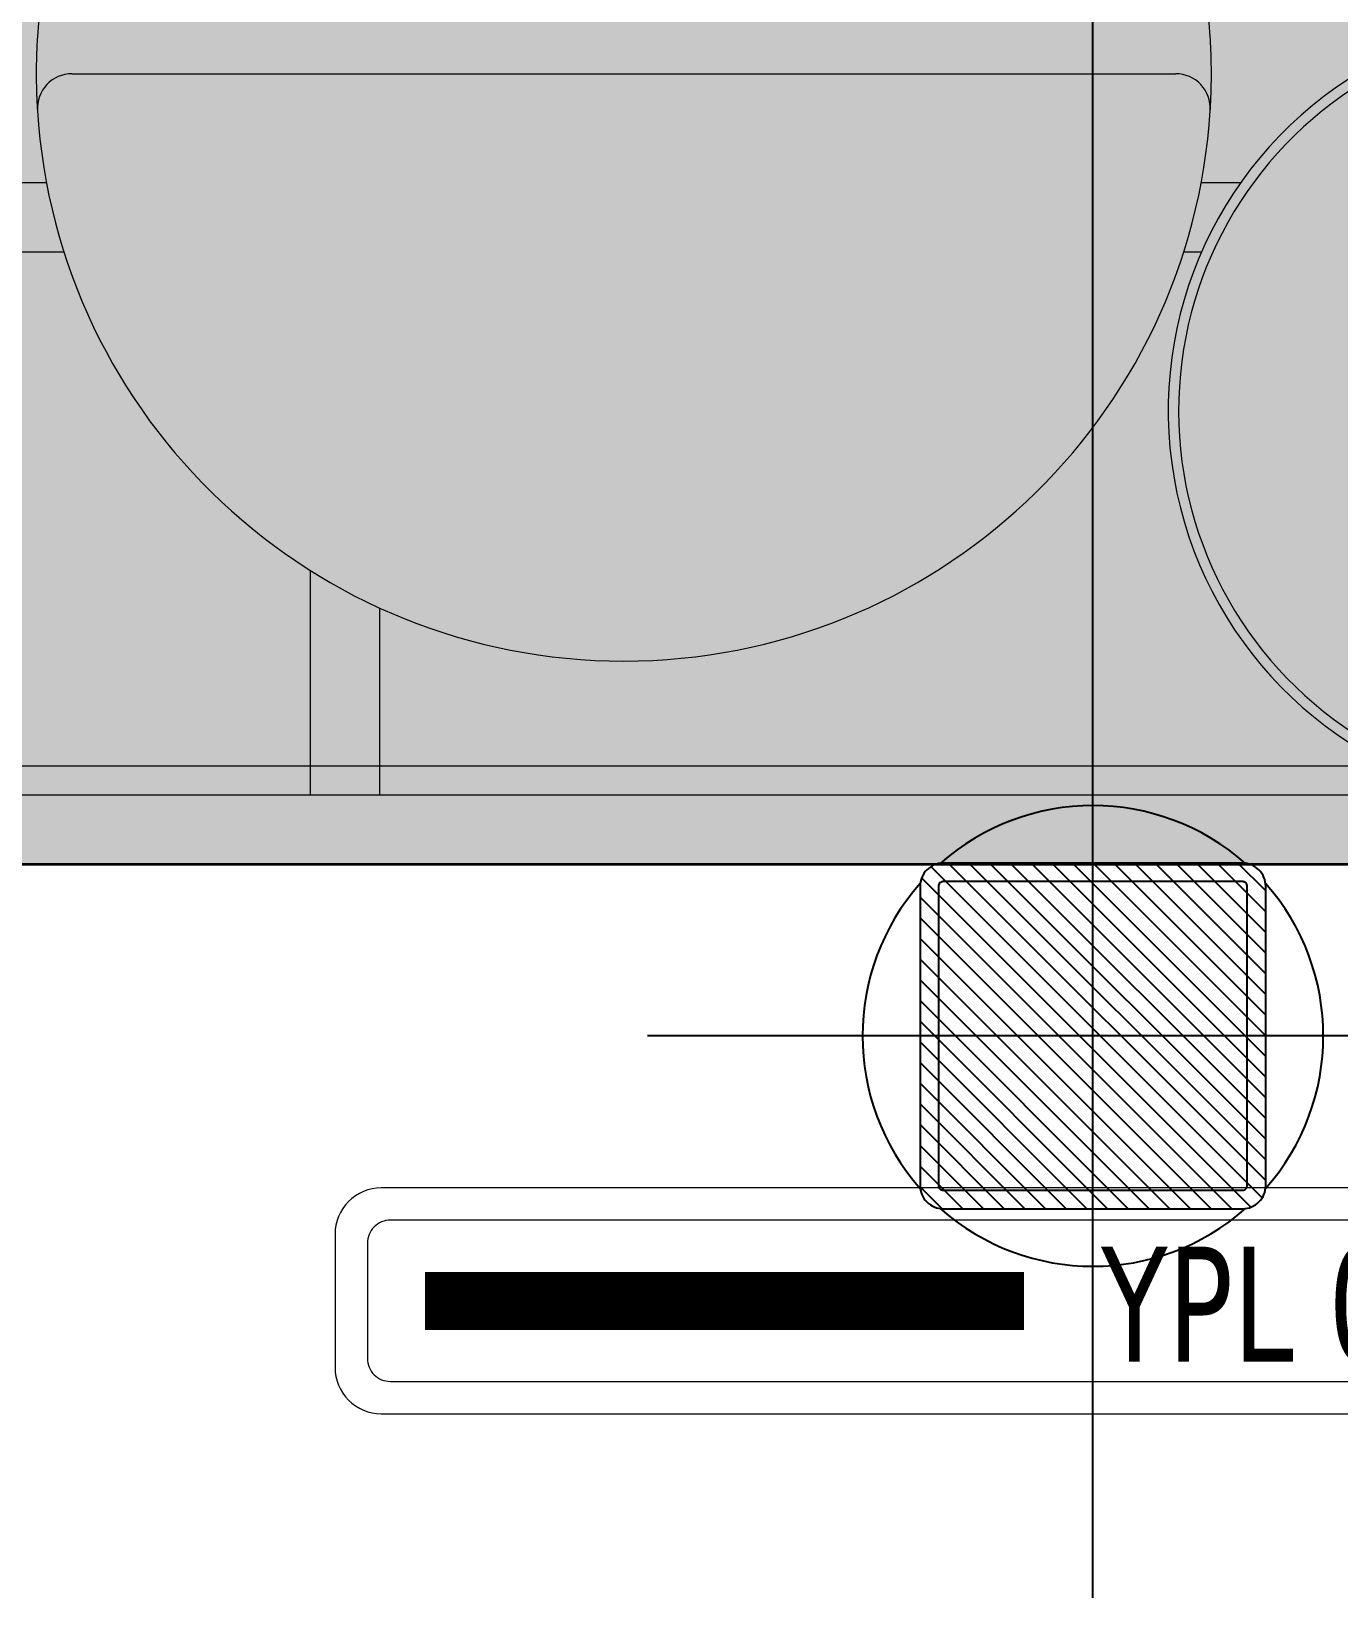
# Model space of a CAD drawing. Header units: centimetres. Extents: x 405564 to 502064, y 46284 to 60634.
# Drawn here: x 484836.3 to 484893.1, y 56594.8 to 56662.7 of the extents above; entities that cross this region are included whole.
import ezdxf
from ezdxf.enums import TextEntityAlignment as Align

# ---------------------------------------------------------------- set-up
doc = ezdxf.new("R2010")
doc.units = ezdxf.units.CM
doc.linetypes.add('( Hidden )', pattern=[0.375, 0.25, -0.125])
doc.linetypes.add('CENTERX3', pattern=[23, 15, -3, 2, -3])
doc.layers.get('0').update_dxf_attribs({"color": 8, "lineweight": 9})
for name, color, linetype, lineweight in [('0-KRCN-AYDINLATMA-130426', 8, 'Continuous', 9), ('0-KRCN-MİMARİ-220526', 8, 'Continuous', 9), ('Visible (ISO)', 8, 'Continuous', 18)]:
    doc.layers.add(name, color=color, linetype=linetype, lineweight=lineweight)
doc.layers.add('AS_NOT_MIMARI', color=8, linetype='Continuous')
doc.styles.add('TAHOMA', font='tahoma.ttf')

# ---------------------------------------------------------------- blocks, each defined once
blk = doc.blocks.new('YPL 064U 40OD00 8K89 149 MG 66')
at = {"layer": '0-KRCN-AYDINLATMA-130426'}
for points in [[(75.25, -2.9), (75.25, 2.9, 0.414214), (73.25, 4.9), (-73.25, 4.9, 0.414214), (-75.25, 2.9), (-75.25, -2.9, 0.414214), (-73.25, -4.9), (73.25, -4.9, 0.414214)], [(73.85, -2.5), (73.85, 2.5, 0.414214), (72.85, 3.5), (-72.85, 3.5, 0.414214), (-73.85, 2.5), (-73.85, -2.5, 0.414214), (-72.85, -3.5), (72.85, -3.5, 0.414214)]]:
    blk.add_lwpolyline(points, format="xyb", close=True, dxfattribs=at)
at = {"layer": '0-KRCN-AYDINLATMA-130426', "const_width": 2.508, "elevation": 1.254}
blk.add_lwpolyline([(-71.344, -0.008), (-45.351, -0.008)], dxfattribs=at)
at = {"layer": '0-KRCN-AYDINLATMA-130426', "ltscale": 60, "style": 'TAHOMA', "width": 0.8}
blk.add_text('YPL 064U 40OD00 8K89 149 MG 66', height=5, dxfattribs=at).set_placement((0.002, -0.148), align=Align.MIDDLE_CENTER)
blk = doc.blocks.new('G$C546873DE')
at = {"layer": '0-KRCN-AYDINLATMA-130426'}
blk.add_blockref('YPL 064U 40OD00 8K89 149 MG 66', (14360.68, 9473.546), dxfattribs=at)
blk = doc.blocks.new('A$Cdfb98813')
h = blk.add_hatch()
h.set_pattern_fill('ANGLE', color=256, scale=0.3)
h.set_pattern_definition([(0, (182.2423, -979.0145), (0, 2.0955), [1.524, -0.5715]), (90, (182.2423, -979.0145), (-2.0955, 1e-16), [1.524, -0.5715])])
h.paths.add_polyline_path([(1918.018, 199.001), (1545.018, 199.001), (1545.018, 300), (1515.018, 300), (1515.018, 199.001), (238.979, 199.001), (238.979, -429.5), (238.979, -658.015), (1918.018, -658.015)])
h.paths.add_polyline_path([(268.979, -429.5), (268.979, 169.001), (1888.018, 169.001), (1888.018, -628.015), (268.979, -628.015), (268.979, -453.5)], flags=16)
h.paths.add_polyline_path([(1888.018, -429.5), (268.979, -429.5), (268.979, -459.5), (1888.018, -459.5)], flags=0)
h = blk.add_hatch()
h.set_pattern_fill('ANGLE', color=256)
h.set_pattern_definition([(0, (-483849.746, -58273.935), (0, 6.985), [5.08, -1.905]), (90, (-483849.746, -58273.935), (-6.985, 4e-16), [5.08, -1.905])])
h.paths.add_polyline_path([(425.139, -15.05), (800.139, -15.05), (800.139, -100), (900, -100), (900.139, -15.05), (1700, -15.05), (1700, -100), (1800, -100), (1800.139, -15.05), (2235.139, -15.05), (2235.139, -206), (425.139, -206.05)])
at = {"linetype": '( Hidden )'}
h = blk.add_hatch(dxfattribs=at)
h.set_pattern_fill('ANSI31', color=256, scale=0.2)
h.set_pattern_definition([(135, (462, 0), (-0.4490128, -0.4490128), [])])
h.paths.add_polyline_path([(1040.139, -220), (1040.139, -207, 0.414214), (1039.139, -206), (1026.139, -206, 0.414214), (1025.139, -207), (1025.139, -220, 0.414214), (1026.139, -221), (1039.139, -221, 0.414214)])
at = {"linetype": 'CENTERX3', "ltscale": 10}
for p, q in [((1032.639, -697.89), (1032.639, 242.136)), ((1051.038, -213.5), (1013.303, -213.5))]:
    blk.add_line(p, q, dxfattribs=at)
for points in [[(425.139, -25.065), (425.139, -206.05), (2235.139, -206.05), (2235.139, -15.05), (1800, -15.05)], [(425.139, -15.05), (800.139, -15.05), (800.139, -100), (900, -100), (900.139, -15.05), (1700, -15.05), (1700, -100), (1800, -100), (1800.139, -15.05), (2235.139, -15.05), (2235.139, -206), (425.139, -206.05), (425.139, -15.05)]]:
    blk.add_lwpolyline(points)
for points in [[(1040.139, -220), (1040.139, -207, 0.414214), (1039.139, -206), (1026.139, -206, 0.414214), (1025.139, -207), (1025.139, -220, 0.414214), (1026.139, -221), (1039.139, -221, 0.414214)], [(1039.339, -220), (1039.339, -207, 0.414214), (1039.139, -206.8), (1026.139, -206.8, 0.414214), (1025.939, -207), (1025.939, -220, 0.414214), (1026.139, -220.2), (1039.139, -220.2, 0.414214)]]:
    blk.add_lwpolyline(points, format="xyb", close=True)
for start, end in [(48.52467, 131.47533), (138.52467, 221.47533), (318.52467, 41.47533), (228.52467, 311.47533)]:
    blk.add_arc((1032.639, -213.5), 10, start, end)
at = {"layer": 'Visible (ISO)'}
for p, q in [((988.328, -171.723), (1036.234, -171.723)), ((979.126, -176.45), (987.223, -176.45)), ((1037.339, -176.45), (1039.054, -176.45)), ((971.295, -179.45), (987.98, -179.45)), ((1036.582, -179.45), (1037.357, -179.45)), ((998.675, -193.29), (998.675, -203.05)), ((1001.675, -194.913), (1001.675, -203.05)), ((1148.675, -203.05), (936.675, -203.05)), ((1151.675, -206.05), (933.675, -206.05))]:
    blk.add_line(p, q, dxfattribs=at)
blk.add_lwpolyline([(1383.84, -168.339), (1776.42, -168.339), (1776.42, -201.839), (415.585, -201.748)], dxfattribs=at)
for centre, radius, start, end in [((968.911, -161.508), 18.1, 93.37893, 86.62107), ((1012.281, -171.723), 25.5, 3.58332, 176.41668), ((1053.058, -186.35), 17.15, 118.40657, 256.84575), ((988.328, -173.223), 1.5, 90, 183.58332), ((1036.234, -173.223), 1.5, 356.41668, 90), ((1053.058, -186.35), 16.7, 119.49394, 237.05925), ((1012.281, -171.723), 25.5, 183.58332, 356.41668)]:
    blk.add_arc(centre, radius, start, end, dxfattribs=at)
for points, knots in [([(986.831, -170.129), (986.824, -170.231), (986.818, -170.333), (986.813, -170.434), (986.813, -170.436), (986.813, -170.438), (986.813, -170.44), (986.808, -170.539), (986.804, -170.637), (986.8, -170.735), (986.8, -170.74), (986.799, -170.745), (986.799, -170.749), (986.798, -170.795), (986.796, -170.84), (986.794, -170.885), (986.794, -170.891), (986.794, -170.897), (986.794, -170.903), (986.792, -170.947), (986.791, -170.99), (986.79, -171.033), (986.79, -171.04), (986.79, -171.047), (986.789, -171.054), (986.788, -171.104), (986.787, -171.153), (986.786, -171.202), (986.785, -171.242), (986.784, -171.281), (986.784, -171.32), (986.784, -171.33), (986.784, -171.339), (986.783, -171.348), (986.783, -171.396), (986.782, -171.443), (986.782, -171.49), (986.781, -171.527), (986.781, -171.562), (986.781, -171.598), (986.781, -171.609), (986.781, -171.619), (986.781, -171.63), (986.781, -171.665), (986.781, -171.699), (986.781, -171.733), (986.781, -171.744), (986.781, -171.755), (986.781, -171.767), (986.781, -171.8), (986.781, -171.833), (986.781, -171.865), (986.781, -171.877), (986.781, -171.888), (986.781, -171.9), (986.782, -171.931), (986.782, -171.963), (986.782, -171.994), (986.783, -172.035), (986.783, -172.077), (986.784, -172.117), (986.784, -172.128), (986.784, -172.14), (986.784, -172.151), (986.785, -172.22), (986.787, -172.286), (986.788, -172.35), (986.789, -172.36), (986.789, -172.371), (986.789, -172.382), (986.79, -172.419), (986.791, -172.455), (986.792, -172.49), (986.793, -172.515), (986.794, -172.539), (986.795, -172.563), (986.795, -172.573), (986.795, -172.583), (986.796, -172.592), (986.796, -172.616), (986.797, -172.64), (986.798, -172.663), (986.798, -172.672), (986.799, -172.681), (986.799, -172.689), (986.8, -172.712), (986.801, -172.734), (986.802, -172.755), (986.802, -172.764), (986.802, -172.772), (986.803, -172.78), (986.803, -172.801), (986.804, -172.822), (986.805, -172.842), (986.806, -172.849), (986.806, -172.856), (986.806, -172.863), (986.807, -172.883), (986.808, -172.903), (986.809, -172.921), (986.809, -172.928), (986.809, -172.934), (986.81, -172.94), (986.811, -172.959), (986.812, -172.977), (986.812, -172.994), (986.814, -173.017), (986.815, -173.039), (986.816, -173.06), (986.816, -173.065), (986.816, -173.069), (986.816, -173.073), (986.817, -173.09), (986.818, -173.105), (986.819, -173.12), (986.819, -173.123), (986.819, -173.127), (986.82, -173.13), (986.82, -173.145), (986.821, -173.159), (986.822, -173.172), (986.822, -173.174), (986.822, -173.177), (986.822, -173.18), (986.824, -173.208), (986.825, -173.232), (986.827, -173.252), (986.827, -173.253), (986.827, -173.254), (986.827, -173.255), (986.828, -173.275), (986.829, -173.29), (986.83, -173.3), (986.83, -173.301), (986.83, -173.301), (986.83, -173.301), (986.83, -173.311), (986.831, -173.317), (986.831, -173.317)], [0, 0, 0, 0, 0.00304669, 0.00304669, 0.00304669, 0.00311029, 0.00311029, 0.00311029, 0.00609337, 0.00609337, 0.00609337, 0.00623404, 0.00623404, 0.00623404, 0.00761671, 0.00761671, 0.00761671, 0.00780057, 0.00780057, 0.00780057, 0.00914006, 0.00914006, 0.00914006, 0.00936473, 0.00936473, 0.00936473, 0.01092575, 0.01092575, 0.01092575, 0.01218674, 0.01218674, 0.01218674, 0.01248364, 0.01248364, 0.01248364, 0.01403831, 0.01403831, 0.01403831, 0.01523343, 0.01523343, 0.01523343, 0.0155902, 0.0155902, 0.0155902, 0.01675677, 0.01675677, 0.01675677, 0.01713831, 0.01713831, 0.01713831, 0.01828012, 0.01828012, 0.01828012, 0.01868358, 0.01868358, 0.01868358, 0.01980346, 0.01980346, 0.01980346, 0.0213268, 0.0213268, 0.0213268, 0.02176018, 0.02176018, 0.02176018, 0.02437349, 0.02437349, 0.02437349, 0.02481895, 0.02481895, 0.02481895, 0.02634199, 0.02634199, 0.02634199, 0.02742017, 0.02742017, 0.02742017, 0.02785919, 0.02785919, 0.02785919, 0.02894352, 0.02894352, 0.02894352, 0.02937292, 0.02937292, 0.02937292, 0.03046686, 0.03046686, 0.03046686, 0.03088268, 0.03088268, 0.03088268, 0.0319902, 0.0319902, 0.0319902, 0.0323883, 0.0323883, 0.0323883, 0.03351355, 0.03351355, 0.03351355, 0.03389005, 0.03389005, 0.03389005, 0.03503689, 0.03503689, 0.03503689, 0.03656023, 0.03656023, 0.03656023, 0.03688185, 0.03688185, 0.03688185, 0.03808357, 0.03808357, 0.03808357, 0.03837206, 0.03837206, 0.03837206, 0.03960692, 0.03960692, 0.03960692, 0.03985842, 0.03985842, 0.03985842, 0.0426536, 0.0426536, 0.0426536, 0.04282773, 0.04282773, 0.04282773, 0.04570029, 0.04570029, 0.04570029, 0.04579044, 0.04579044, 0.04579044, 0.04874698, 0.04874698, 0.04874698, 0.04874698]), ([(1037.731, -173.317), (1037.731, -173.317), (1037.731, -173.312), (1037.732, -173.301), (1037.732, -173.301), (1037.732, -173.301), (1037.732, -173.3), (1037.732, -173.29), (1037.733, -173.275), (1037.735, -173.256), (1037.735, -173.254), (1037.735, -173.253), (1037.735, -173.251), (1037.735, -173.242), (1037.736, -173.232), (1037.737, -173.221), (1037.737, -173.219), (1037.737, -173.217), (1037.737, -173.214), (1037.738, -173.203), (1037.738, -173.192), (1037.739, -173.179), (1037.739, -173.176), (1037.739, -173.173), (1037.74, -173.17), (1037.74, -173.157), (1037.741, -173.144), (1037.742, -173.13), (1037.742, -173.126), (1037.742, -173.122), (1037.742, -173.118), (1037.743, -173.104), (1037.744, -173.09), (1037.745, -173.074), (1037.745, -173.069), (1037.745, -173.064), (1037.746, -173.059), (1037.746, -173.044), (1037.747, -173.028), (1037.748, -173.011), (1037.749, -172.989), (1037.75, -172.965), (1037.752, -172.941), (1037.752, -172.934), (1037.752, -172.927), (1037.753, -172.92), (1037.753, -172.902), (1037.754, -172.883), (1037.755, -172.864), (1037.756, -172.856), (1037.756, -172.848), (1037.756, -172.839), (1037.757, -172.82), (1037.758, -172.8), (1037.759, -172.779), (1037.759, -172.77), (1037.76, -172.761), (1037.76, -172.752), (1037.762, -172.702), (1037.764, -172.649), (1037.766, -172.593), (1037.766, -172.582), (1037.767, -172.572), (1037.767, -172.561), (1037.769, -172.504), (1037.771, -172.445), (1037.772, -172.384), (1037.772, -172.372), (1037.773, -172.36), (1037.773, -172.348), (1037.774, -172.323), (1037.774, -172.297), (1037.775, -172.271), (1037.775, -172.258), (1037.775, -172.246), (1037.776, -172.233), (1037.776, -172.207), (1037.777, -172.179), (1037.777, -172.152), (1037.777, -172.139), (1037.778, -172.126), (1037.778, -172.113), (1037.778, -172.085), (1037.779, -172.056), (1037.779, -172.027), (1037.779, -172.015), (1037.779, -172.002), (1037.779, -171.989), (1037.78, -171.959), (1037.78, -171.929), (1037.78, -171.899), (1037.78, -171.887), (1037.78, -171.874), (1037.78, -171.861), (1037.78, -171.83), (1037.781, -171.799), (1037.781, -171.767), (1037.781, -171.723), (1037.781, -171.677), (1037.781, -171.632), (1037.78, -171.62), (1037.78, -171.608), (1037.78, -171.596), (1037.78, -171.515), (1037.779, -171.433), (1037.778, -171.349), (1037.778, -171.339), (1037.778, -171.328), (1037.777, -171.318), (1037.777, -171.28), (1037.776, -171.241), (1037.775, -171.203), (1037.774, -171.153), (1037.773, -171.103), (1037.772, -171.053), (1037.772, -171.045), (1037.771, -171.036), (1037.771, -171.028), (1037.769, -170.936), (1037.766, -170.843), (1037.762, -170.75), (1037.762, -170.744), (1037.762, -170.738), (1037.761, -170.732), (1037.758, -170.636), (1037.753, -170.539), (1037.749, -170.442), (1037.748, -170.439), (1037.748, -170.436), (1037.748, -170.433), (1037.743, -170.332), (1037.737, -170.231), (1037.731, -170.129)], [0, 0, 0, 0, 0.00292601, 0.00292601, 0.00292601, 0.00304573, 0.00304573, 0.00304573, 0.00587225, 0.00587225, 0.00587225, 0.00609147, 0.00609147, 0.00609147, 0.00735285, 0.00735285, 0.00735285, 0.00761434, 0.00761434, 0.00761434, 0.00883706, 0.00883706, 0.00883706, 0.0091372, 0.0091372, 0.0091372, 0.01032484, 0.01032484, 0.01032484, 0.01066007, 0.01066007, 0.01066007, 0.01181581, 0.01181581, 0.01181581, 0.01218294, 0.01218294, 0.01218294, 0.01331028, 0.01331028, 0.01331028, 0.01480784, 0.01480784, 0.01480784, 0.01522867, 0.01522867, 0.01522867, 0.01630848, 0.01630848, 0.01630848, 0.01675154, 0.01675154, 0.01675154, 0.01781366, 0.01781366, 0.01781366, 0.01827441, 0.01827441, 0.01827441, 0.02083542, 0.02083542, 0.02083542, 0.02132014, 0.02132014, 0.02132014, 0.02387609, 0.02387609, 0.02387609, 0.02436587, 0.02436587, 0.02436587, 0.02540331, 0.02540331, 0.02540331, 0.02588874, 0.02588874, 0.02588874, 0.02693433, 0.02693433, 0.02693433, 0.02741161, 0.02741161, 0.02741161, 0.02847116, 0.02847116, 0.02847116, 0.02893448, 0.02893448, 0.02893448, 0.03001075, 0.03001075, 0.03001075, 0.03045734, 0.03045734, 0.03045734, 0.03155464, 0.03155464, 0.03155464, 0.03310212, 0.03310212, 0.03310212, 0.03350308, 0.03350308, 0.03350308, 0.03620871, 0.03620871, 0.03620871, 0.03654881, 0.03654881, 0.03654881, 0.03776753, 0.03776753, 0.03776753, 0.03932958, 0.03932958, 0.03932958, 0.03959455, 0.03959455, 0.03959455, 0.04245762, 0.04245762, 0.04245762, 0.04264028, 0.04264028, 0.04264028, 0.04559181, 0.04559181, 0.04559181, 0.04568602, 0.04568602, 0.04568602, 0.04873175, 0.04873175, 0.04873175, 0.04873175])]:
    blk.add_open_spline(points, degree=3, knots=knots, dxfattribs=at)
blk = doc.blocks.new('A$C6A10306C')
at = {"layer": 'AS_NOT_MIMARI'}
blk.add_blockref('A$Cdfb98813', (13285.68, -3801.454), dxfattribs=at)

msp = doc.modelspace()

# ---------------------------------------------------------------- block references
at = {"layer": '0-KRCN-AYDINLATMA-130426'}
msp.add_blockref('G$C546873DE', (470564.066, 47134.016), dxfattribs=at)

# ---------------------------------------------------------------- next in the draw order: block references
at = {"layer": '0-KRCN-MİMARİ-220526'}
msp.add_blockref('A$C6A10306C', (470564.066, 60634.016), dxfattribs=at)

doc.saveas('drawing.dxf')
